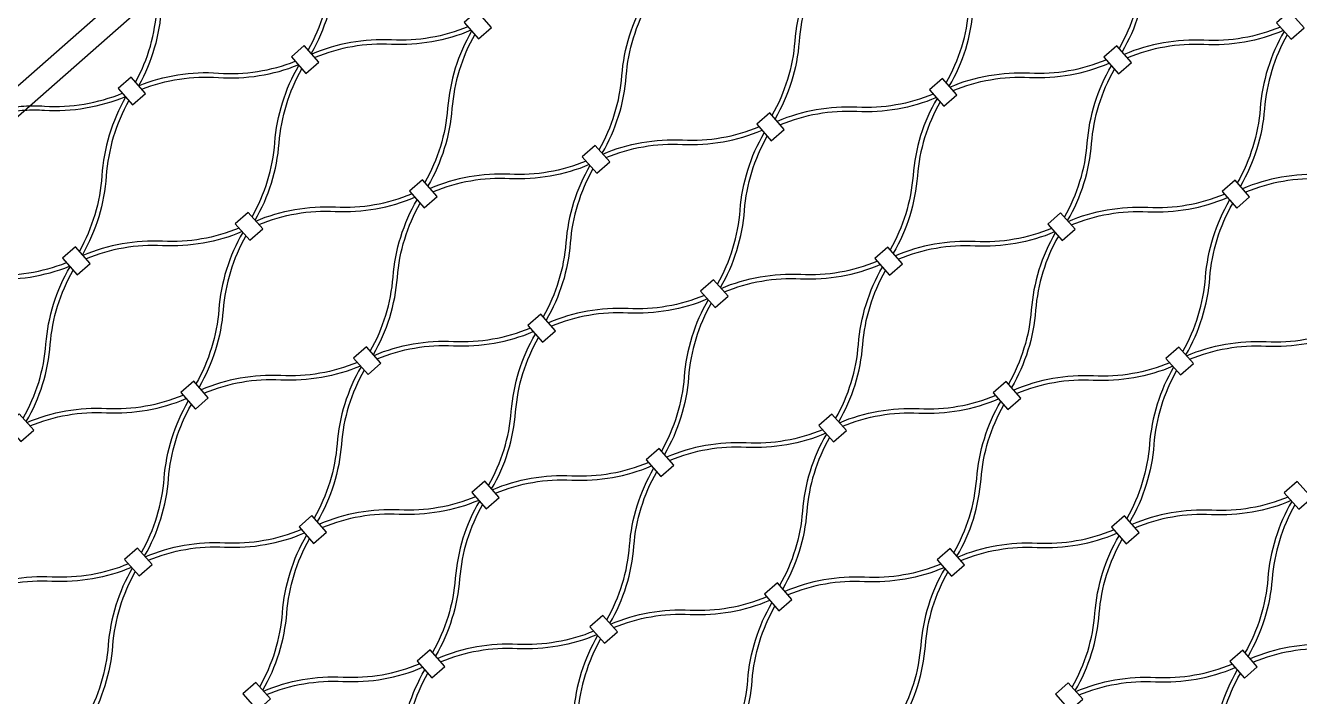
# Model space of a CAD drawing. Header units: millimetres. Extents: x 832728086 to 834530684, y 817551485 to 818349469.
# Drawn here: x 834420688.8 to 834421131.8, y 817819417.3 to 817819650.7 of the extents above; entities that cross this region are included whole.
import ezdxf

# ---------------------------------------------------------------- set-up
doc = ezdxf.new("R2010")
doc.units = ezdxf.units.MM
doc.header["$LTSCALE"] = 100
doc.layers.add('056-Railing-l', color=6, linetype='Continuous', lineweight=25)
doc.layers.add('mesh- l', color=8, linetype='Continuous')

msp = doc.modelspace()

# ---------------------------------------------------------------- linework, layer by layer
at = {"layer": '056-Railing-l'}
for points in [[(834420492.1342, 817819459.0009), (834421490.546, 817820337.6782)], [(834420497.4194, 817819452.9954), (834421495.8313, 817820331.6727)]]:
    msp.add_lwpolyline(points, dxfattribs=at)
at = {"layer": 'mesh- l'}
for points in [[(834420803.2486, 817819695.811, 0.05606721), (834420797.5681, 817819682.5925, 0.05608013), (834420794.9666, 817819668.4424, -0.05502564), (834420792.503, 817819654.8824, -0.05501314), (834420787.1415, 817819642.1861)], [(834421085.3679, 817819695.3537, 0.05643381), (834421079.6763, 817819682.4076, 0.05608633), (834421077.0136, 817819668.5175, -0.05520174), (834421074.4805, 817819655.1764, -0.05548959), (834421069.0829, 817819642.7167)], [(834420804.3212, 817819694.5922, 0.05501314), (834420798.9597, 817819681.8959, 0.05502564), (834420796.4961, 817819668.3359, -0.05608013), (834420793.8946, 817819654.1858, -0.05606721), (834420788.2141, 817819640.9673)], [(834421086.4348, 817819694.1414, 0.05541212), (834421081.0508, 817819681.6933, 0.05509445), (834421078.5236, 817819668.3673, -0.0561917), (834421075.8549, 817819654.4622, -0.05650781), (834421070.1495, 817819641.5048)], [(834421009.0017, 817819630.7621, 0.05541212), (834421014.3857, 817819643.2103, 0.05509445), (834421016.9129, 817819656.5363, -0.0561917), (834421019.5816, 817819670.4414, -0.05650781), (834421025.287, 817819683.3988)], [(834421010.0686, 817819629.5499, 0.05643381), (834421015.7602, 817819642.496, 0.05608633), (834421018.4229, 817819656.3861, -0.05520174), (834421020.956, 817819669.7272, -0.05548959), (834421026.3536, 817819682.1869)], [(834420964.6747, 817819672.0476, 0.05643381), (834420958.9831, 817819659.1016, 0.05608633), (834420956.3204, 817819645.2115, -0.05520174), (834420953.7873, 817819631.8704, -0.05548959), (834420948.3898, 817819619.4107)], [(834420965.7416, 817819670.8354, 0.05541212), (834420960.3576, 817819658.3873, 0.05509445), (834420957.8304, 817819645.0613, -0.0561917), (834420955.1617, 817819631.1562, -0.05650781), (834420949.4563, 817819618.1987)], [(834420727.1059, 817819630.9625, 0.05599537), (834420732.2553, 817819643.514, 0.05505305), (834420734.5169, 817819656.8937, -0.01031828), (834420734.7216, 817819659.5093, -0.01035536), (834420735.0342, 817819662.1142)], [(834420736.8173, 817819663.6835, 0.01408953), (834420736.326, 817819660.2397, 0.01402125), (834420736.0289, 817819656.7737, -0.05610981), (834420733.6387, 817819642.8122, -0.05708383), (834420728.18, 817819629.745)], [(834420888.3085, 817819607.4561, 0.05541212), (834420893.6925, 817819619.9043, 0.05509445), (834420896.2197, 817819633.2302, -0.0561917), (834420898.8884, 817819647.1354, -0.05650781), (834420904.5938, 817819660.0928)], [(834420889.3754, 817819606.2439, 0.05643381), (834420895.067, 817819619.1899, 0.05608633), (834420897.7297, 817819633.0801, -0.05520174), (834420900.2628, 817819646.4211, -0.05548959), (834420905.6604, 817819658.8808)], [(834420842.6839, 817819650.216, -0.05541212), (834420829.6526, 817819646.4574, -0.05509445), (834420816.1135, 817819645.6438, 0.0561917), (834420801.982, 817819644.7635, 0.05650781), (834420788.4047, 817819640.7507)], [(834420843.7508, 817819649.0038, -0.05643381), (834420830.1865, 817819645.0032, -0.05608633), (834420816.0706, 817819644.1269, 0.05520174), (834420802.5158, 817819643.3095, 0.05548959), (834420789.4713, 817819639.5388)], [(834420843.9815, 817819648.7416, 0.05643381), (834420838.2899, 817819635.7956, 0.05608633), (834420835.6272, 817819621.9054, -0.05520174), (834420833.0941, 817819608.5644, -0.05548959), (834420827.6966, 817819596.1047)], [(834420845.0484, 817819647.5294, 0.05541212), (834420839.6645, 817819635.0812, 0.05509445), (834420837.1372, 817819621.7553, -0.0561917), (834420834.4685, 817819607.8501, -0.05650781), (834420828.7632, 817819594.8927)], [(834421125.1908, 817819650.1042, -0.05541212), (834421112.1595, 817819646.3456, -0.05509445), (834421098.6204, 817819645.5319, 0.0561917), (834421084.4889, 817819644.6517, 0.05650781), (834421070.9116, 817819640.6389)], [(834421126.2577, 817819648.892, -0.05643381), (834421112.6934, 817819644.8914, -0.05608633), (834421098.5775, 817819644.0151, 0.05520174), (834421085.0227, 817819643.1976, 0.05548959), (834421071.9782, 817819639.4269)], [(834421126.4884, 817819648.6298, 0.05643381), (834421120.7968, 817819635.6837, 0.05608633), (834421118.1341, 817819621.7936, -0.05520174), (834421115.601, 817819608.4525, -0.05548959), (834421110.2035, 817819595.9928)], [(834421127.5553, 817819647.4175, 0.05541212), (834421122.1714, 817819634.9694, 0.05509445), (834421119.6441, 817819621.6434, -0.0561917), (834421116.9754, 817819607.7383, -0.05650781), (834421111.2701, 817819594.7809)], [(834420728.18, 817819629.745, -0.05708602), (834420741.8297, 817819633.5167, -0.05611313), (834420755.9805, 817819634.1318, 0.0550563), (834420769.5382, 817819634.6924, 0.05599755), (834420782.6373, 817819638.2221)], [(834421010.2994, 817819629.2877, -0.05643381), (834421023.8636, 817819633.2883, -0.05608633), (834421037.9795, 817819634.1646, 0.05520174), (834421051.5343, 817819634.9821, 0.05548959), (834421064.5788, 817819638.7528)], [(834421011.3662, 817819628.0755, -0.05541212), (834421024.3975, 817819631.8341, -0.05509445), (834421037.9366, 817819632.6478, 0.0561917), (834421052.0681, 817819633.528, 0.05650781), (834421065.6454, 817819637.5408)], [(834420729.2527, 817819628.5263, -0.05599755), (834420742.3518, 817819632.056, -0.0550563), (834420755.9095, 817819632.6166, 0.05611313), (834420770.0604, 817819633.2317, 0.05708602), (834420783.71, 817819637.0033)], [(834420767.6153, 817819584.1501, 0.05541212), (834420772.9993, 817819596.5982, 0.05509445), (834420775.5265, 817819609.9242, -0.0561917), (834420778.1952, 817819623.8293, -0.05650781), (834420783.9006, 817819636.7867)], [(834420768.6822, 817819582.9379, 0.05643381), (834420774.3738, 817819595.8839, 0.05608633), (834420777.0365, 817819609.774, -0.05520174), (834420779.5696, 817819623.1151, -0.05548959), (834420784.9672, 817819635.5748)], [(834421050.1223, 817819584.0383, 0.05541212), (834421055.5062, 817819596.4864, 0.05509445), (834421058.0335, 817819609.8124, -0.0561917), (834421060.7021, 817819623.7175, -0.05650781), (834421066.4075, 817819636.6749)], [(834421051.1891, 817819582.826, 0.05643381), (834421056.8807, 817819595.7721, 0.05608633), (834421059.5434, 817819609.6622, -0.05520174), (834421062.0765, 817819623.0033, -0.05548959), (834421067.4741, 817819635.463)], [(834420659.509, 817819606.3034, -0.05860139), (834420663.3161, 817819611.9513, -0.05917135), (834420668.3342, 817819616.5556, -0.02930836), (834420671.2306, 817819618.3942, -0.02849228), (834420674.32, 817819619.8867, -0.02885387), (834420677.6649, 817819621.0526, -0.02749601), (834420681.1201, 817819621.8351, -0.0280161), (834420688.2798, 817819622.6383, -0.02801983), (834420695.4844, 817819622.6359, 0.05502888), (834420709.2462, 817819623.3742, 0.05501523), (834420722.5157, 817819627.0962)], [(834420723.5899, 817819625.8788, -0.05606931), (834420709.7622, 817819621.906, -0.05608344), (834420695.3976, 817819621.1051, 0.02749376), (834420688.4965, 817819621.1146, 0.02749016), (834420681.6362, 817819620.3668, 0.04356081), (834420676.4414, 817819619.0371, 0.04700524), (834420671.5739, 817819616.7953, 0.04659424), (834420667.3521, 817819613.7898, 0.04734182), (834420663.7659, 817819610.0498)], [(834420723.6759, 817819625.7811, 0.05606721), (834420717.9954, 817819612.5626, 0.05608013), (834420715.3939, 817819598.4125, -0.05502564), (834420712.9303, 817819584.8525, -0.05501314), (834420707.5688, 817819572.1562)], [(834420724.7486, 817819624.5623, 0.05501314), (834420719.387, 817819611.866, 0.05502564), (834420716.9235, 817819598.306, -0.05608013), (834420714.3219, 817819584.1558, -0.05606721), (834420708.6414, 817819570.9374)], [(834421004.4976, 817819626.7982, -0.05541212), (834420991.4663, 817819623.0395, -0.05509445), (834420977.9272, 817819622.2259, 0.0561917), (834420963.7957, 817819621.3456, 0.05650781), (834420950.2184, 817819617.3328)], [(834421005.5645, 817819625.586, -0.05643381), (834420992.0002, 817819621.5854, -0.05608633), (834420977.8843, 817819620.7091, 0.05520174), (834420964.3295, 817819619.8916, 0.05548959), (834420951.285, 817819616.1209)], [(834421005.7952, 817819625.3237, 0.05643381), (834421000.1036, 817819612.3777, 0.05608633), (834420997.4409, 817819598.4876, -0.05520174), (834420994.9078, 817819585.1465, -0.05548959), (834420989.5103, 817819572.6868)], [(834421006.8621, 817819624.1115, 0.05541212), (834421001.4782, 817819611.6634, 0.05509445), (834420998.9509, 817819598.3374, -0.0561917), (834420996.2822, 817819584.4323, -0.05650781), (834420990.5769, 817819571.4749)], [(834420889.6062, 817819605.9817, -0.05643381), (834420903.1704, 817819609.9822, -0.05608633), (834420917.2863, 817819610.8586, 0.05520174), (834420930.8411, 817819611.676, 0.05548959), (834420943.8856, 817819615.4467)], [(834420890.673, 817819604.7694, -0.05541212), (834420903.7043, 817819608.5281, -0.05509445), (834420917.2434, 817819609.3417, 0.0561917), (834420931.3749, 817819610.222, 0.05650781), (834420944.9522, 817819614.2348)], [(834420929.4291, 817819560.7322, 0.05541212), (834420934.813, 817819573.1804, 0.05509445), (834420937.3403, 817819586.5063, -0.0561917), (834420940.0089, 817819600.4115, -0.05650781), (834420945.7143, 817819613.3689)], [(834420930.4959, 817819559.52, 0.05643381), (834420936.1875, 817819572.466, 0.05608633), (834420938.8502, 817819586.3562, -0.05520174), (834420941.3833, 817819599.6973, -0.05548959), (834420946.7809, 817819612.157)], [(834420883.8044, 817819603.4922, -0.05541212), (834420870.7731, 817819599.7335, -0.05509445), (834420857.234, 817819598.9199, 0.0561917), (834420843.1025, 817819598.0396, 0.05650781), (834420829.5252, 817819594.0268)], [(834420884.8713, 817819602.2799, -0.05643381), (834420871.307, 817819598.2794, -0.05608633), (834420857.1911, 817819597.4031, 0.05520174), (834420843.6363, 817819596.5856, 0.05548959), (834420830.5918, 817819592.8149)], [(834420885.102, 817819602.0177, 0.05643381), (834420879.4104, 817819589.0717, 0.05608633), (834420876.7477, 817819575.1815, -0.05520174), (834420874.2146, 817819561.8405, -0.05548959), (834420868.8171, 817819549.3808)], [(834421166.3113, 817819603.3803, -0.05541212), (834421153.28, 817819599.6217, -0.05509445), (834421139.7409, 817819598.808, 0.0561917), (834421125.6094, 817819597.9278, 0.05650781), (834421112.0321, 817819593.915)], [(834421167.3782, 817819602.1681, -0.05643381), (834421153.8139, 817819598.1675, -0.05608633), (834421139.698, 817819597.2912, 0.05520174), (834421126.1432, 817819596.4737, 0.05548959), (834421113.0987, 817819592.703)], [(834420886.1689, 817819600.8055, 0.05541212), (834420880.785, 817819588.3574, 0.05509445), (834420878.2577, 817819575.0314, -0.0561917), (834420875.5891, 817819561.1262, -0.05650781), (834420869.8837, 817819548.1688)], [(834420768.913, 817819582.6756, -0.05643381), (834420782.4772, 817819586.6762, -0.05608633), (834420796.5931, 817819587.5525, 0.05520174), (834420810.1479, 817819588.37, 0.05548959), (834420823.1924, 817819592.1407)], [(834420769.9798, 817819581.4634, -0.05541212), (834420783.0111, 817819585.2221, -0.05509445), (834420796.5502, 817819586.0357, 0.0561917), (834420810.6817, 817819586.916, 0.05650781), (834420824.259, 817819590.9288)], [(834420808.7359, 817819537.4262, 0.05541212), (834420814.1198, 817819549.8743, 0.05509445), (834420816.6471, 817819563.2003, -0.0561917), (834420819.3157, 817819577.1054, -0.05650781), (834420825.0211, 817819590.0629)], [(834420809.8027, 817819536.214, 0.05643381), (834420815.4943, 817819549.16, 0.05608633), (834420818.1571, 817819563.0501, -0.05520174), (834420820.6902, 817819576.3912, -0.05548959), (834420826.0877, 817819588.8509)], [(834421051.4199, 817819582.5638, -0.05643381), (834421064.9842, 817819586.5644, -0.05608633), (834421079.1, 817819587.4407, 0.05520174), (834421092.6548, 817819588.2582, 0.05548959), (834421105.6994, 817819592.0289)], [(834421052.4867, 817819581.3516, -0.05541212), (834421065.518, 817819585.1102, -0.05509445), (834421079.0571, 817819585.9239, 0.0561917), (834421093.1886, 817819586.8041, 0.05650781), (834421106.766, 817819590.8169)], [(834421091.2428, 817819537.3144, 0.05541212), (834421096.6267, 817819549.7625, 0.05509445), (834421099.154, 817819563.0885, -0.0561917), (834421101.8226, 817819576.9936, -0.05650781), (834421107.528, 817819589.951)], [(834421092.3096, 817819536.1021, 0.05643381), (834421098.0012, 817819549.0482, 0.05608633), (834421100.664, 817819562.9383, -0.05520174), (834421103.1971, 817819576.2794, -0.05548959), (834421108.5946, 817819588.7391)], [(834420763.1112, 817819580.1861, -0.05541212), (834420750.0799, 817819576.4275, -0.05509445), (834420736.5408, 817819575.6138, 0.0561917), (834420722.4093, 817819574.7336, 0.05650781), (834420708.832, 817819570.7208)], [(834421045.6181, 817819580.0743, -0.05541212), (834421032.5868, 817819576.3156, -0.05509445), (834421019.0478, 817819575.502, 0.0561917), (834421004.9162, 817819574.6218, 0.05650781), (834420991.3389, 817819570.609)], [(834420764.1781, 817819578.9739, -0.05643381), (834420750.6138, 817819574.9733, -0.05608633), (834420736.4979, 817819574.097, 0.05520174), (834420722.9431, 817819573.2795, 0.05548959), (834420709.8986, 817819569.5089)], [(834420764.4089, 817819578.7117, 0.05643381), (834420758.7173, 817819565.7656, 0.05608633), (834420756.0545, 817819551.8755, -0.05520174), (834420753.5214, 817819538.5344, -0.05548959), (834420748.1239, 817819526.0747)], [(834420765.4757, 817819577.4995, 0.05541212), (834420760.0918, 817819565.0513, 0.05509445), (834420757.5645, 817819551.7254, -0.0561917), (834420754.8959, 817819537.8202, -0.05650781), (834420749.1905, 817819524.8628)], [(834421046.685, 817819578.8621, -0.05643381), (834421033.1207, 817819574.8615, -0.05608633), (834421019.0048, 817819573.9852, 0.05520174), (834421005.45, 817819573.1677, 0.05548959), (834420992.4055, 817819569.397)], [(834421046.9158, 817819578.5999, 0.05643381), (834421041.2242, 817819565.6538, 0.05608633), (834421038.5614, 817819551.7637, -0.05520174), (834421036.0283, 817819538.4226, -0.05548959), (834421030.6308, 817819525.9629)], [(834421047.9826, 817819577.3876, 0.05541212), (834421042.5987, 817819564.9395, 0.05509445), (834421040.0714, 817819551.6135, -0.0561917), (834421037.4028, 817819537.7084, -0.05650781), (834421031.6974, 817819524.751)], [(834420648.6074, 817819559.7151, -0.05708602), (834420662.257, 817819563.4868, -0.05611313), (834420676.4079, 817819564.1018, 0.0550563), (834420689.9655, 817819564.6625, 0.05599755), (834420703.0647, 817819568.1922)], [(834420649.68, 817819558.4963, -0.05599755), (834420662.7792, 817819562.0261, -0.0550563), (834420676.3368, 817819562.5867, 0.05611313), (834420690.4877, 817819563.2017, 0.05708602), (834420704.1373, 817819566.9734)], [(834420688.0427, 817819514.1202, 0.05541212), (834420693.4266, 817819526.5683, 0.05509445), (834420695.9539, 817819539.8943, -0.0561917), (834420698.6225, 817819553.7994, -0.05650781), (834420704.3279, 817819566.7568)], [(834420930.7267, 817819559.2578, -0.05643381), (834420944.291, 817819563.2584, -0.05608633), (834420958.4068, 817819564.1347, 0.05520174), (834420971.9616, 817819564.9521, 0.05548959), (834420985.0062, 817819568.7228)], [(834420931.7935, 817819558.0456, -0.05541212), (834420944.8249, 817819561.8042, -0.05509445), (834420958.3639, 817819562.6178, 0.0561917), (834420972.4954, 817819563.4981, 0.05650781), (834420986.0728, 817819567.5109)], [(834420970.5496, 817819514.0083, 0.05541212), (834420975.9335, 817819526.4565, 0.05509445), (834420978.4608, 817819539.7824, -0.0561917), (834420981.1294, 817819553.6876, -0.05650781), (834420986.8348, 817819566.645)], [(834420689.1095, 817819512.9079, 0.05643381), (834420694.8011, 817819525.854, 0.05608633), (834420697.4639, 817819539.7441, -0.05520174), (834420699.997, 817819553.0852, -0.05548959), (834420705.3945, 817819565.5449)], [(834420971.6164, 817819512.7961, 0.05643381), (834420977.308, 817819525.7422, 0.05608633), (834420979.9708, 817819539.6323, -0.05520174), (834420982.5039, 817819552.9734, -0.05548959), (834420987.9014, 817819565.4331)], [(834420924.925, 817819556.7683, -0.05541212), (834420911.8936, 817819553.0096, -0.05509445), (834420898.3546, 817819552.196, 0.0561917), (834420884.223, 817819551.3157, 0.05650781), (834420870.6457, 817819547.3029)], [(834420925.9918, 817819555.556, -0.05643381), (834420912.4275, 817819551.5555, -0.05608633), (834420898.3116, 817819550.6792, 0.05520174), (834420884.7568, 817819549.8617, 0.05548959), (834420871.7123, 817819546.091)], [(834420926.2226, 817819555.2938, 0.05643381), (834420920.531, 817819542.3478, 0.05608633), (834420917.8682, 817819528.4577, -0.05520174), (834420915.3351, 817819515.1166, -0.05548959), (834420909.9376, 817819502.6569)], [(834420927.2894, 817819554.0816, 0.05541212), (834420921.9055, 817819541.6335, 0.05509445), (834420919.3782, 817819528.3075, -0.0561917), (834420916.7096, 817819514.4024, -0.05650781), (834420911.0042, 817819501.4449)], [(834420810.0335, 817819535.9518, -0.05643381), (834420823.5978, 817819539.9523, -0.05608633), (834420837.7136, 817819540.8286, 0.05520174), (834420851.2684, 817819541.6461, 0.05548959), (834420864.313, 817819545.4168)], [(834421092.5404, 817819535.8399, -0.05643381), (834421106.1047, 817819539.8405, -0.05608633), (834421120.2206, 817819540.7168, 0.05520174), (834421133.7754, 817819541.5343, 0.05548959), (834421146.8199, 817819545.305)], [(834420811.1003, 817819534.7395, -0.05541212), (834420824.1317, 817819538.4982, -0.05509445), (834420837.6707, 817819539.3118, 0.0561917), (834420851.8022, 817819540.1921, 0.05650781), (834420865.3796, 817819544.2049)], [(834420849.8564, 817819490.7023, 0.05541212), (834420855.2403, 817819503.1504, 0.05509445), (834420857.7676, 817819516.4764, -0.0561917), (834420860.4362, 817819530.3816, -0.05650781), (834420866.1416, 817819543.339)], [(834420850.9232, 817819489.4901, 0.05643381), (834420856.6148, 817819502.4361, 0.05608633), (834420859.2776, 817819516.3263, -0.05520174), (834420861.8107, 817819529.6673, -0.05548959), (834420867.2082, 817819542.127)], [(834421093.6073, 817819534.6277, -0.05541212), (834421106.6386, 817819538.3864, -0.05509445), (834421120.1776, 817819539.2, 0.0561917), (834421134.3092, 817819540.0802, 0.05650781), (834421147.8865, 817819544.093)], [(834420804.2318, 817819533.4622, -0.05541212), (834420791.2004, 817819529.7036, -0.05509445), (834420777.6614, 817819528.89, 0.0561917), (834420763.5298, 817819528.0097, 0.05650781), (834420749.9525, 817819523.9969)], [(834420805.2986, 817819532.25, -0.05643381), (834420791.7343, 817819528.2494, -0.05608633), (834420777.6184, 817819527.3731, 0.05520174), (834420764.0636, 817819526.5557, 0.05548959), (834420751.0191, 817819522.785)], [(834420805.5294, 817819531.9878, 0.05643381), (834420799.8378, 817819519.0418, 0.05608633), (834420797.175, 817819505.1516, -0.05520174), (834420794.6419, 817819491.8106, -0.05548959), (834420789.2444, 817819479.3509)], [(834421086.7387, 817819533.3504, -0.05541212), (834421073.7074, 817819529.5918, -0.05509445), (834421060.1683, 817819528.7781, 0.0561917), (834421046.0368, 817819527.8979, 0.05650781), (834421032.4594, 817819523.8851)], [(834421087.8055, 817819532.1382, -0.05643381), (834421074.2412, 817819528.1376, -0.05608633), (834421060.1254, 817819527.2613, 0.05520174), (834421046.5706, 817819526.4438, 0.05548959), (834421033.526, 817819522.6731)], [(834421088.0363, 817819531.876, 0.05643381), (834421082.3447, 817819518.9299, 0.05608633), (834421079.682, 817819505.0398, -0.05520174), (834421077.1489, 817819491.6987, -0.05548959), (834421071.7513, 817819479.239)], [(834420806.5962, 817819530.7756, 0.05541212), (834420801.2123, 817819518.3274, 0.05509445), (834420798.685, 817819505.0015, -0.0561917), (834420796.0164, 817819491.0963, -0.05650781), (834420790.311, 817819478.1389)], [(834421089.1031, 817819530.6637, 0.05541212), (834421083.7192, 817819518.2156, 0.05509445), (834421081.1919, 817819504.8896, -0.0561917), (834421078.5233, 817819490.9845, -0.05650781), (834421072.8179, 817819478.0271)], [(834420689.3403, 817819512.6457, -0.05643381), (834420702.9046, 817819516.6463, -0.05608633), (834420717.0204, 817819517.5226, 0.05520174), (834420730.5752, 817819518.3401, 0.05548959), (834420743.6198, 817819522.1108)], [(834420690.4071, 817819511.4335, -0.05541212), (834420703.4385, 817819515.1922, -0.05509445), (834420716.9775, 817819516.0058, 0.0561917), (834420731.109, 817819516.886, 0.05650781), (834420744.6864, 817819520.8988)], [(834420729.1632, 817819467.3963, 0.05541212), (834420734.5471, 817819479.8444, 0.05509445), (834420737.0744, 817819493.1704, -0.0561917), (834420739.743, 817819507.0755, -0.05650781), (834420745.4484, 817819520.0329)], [(834420730.23, 817819466.1841, 0.05643381), (834420735.9216, 817819479.1301, 0.05608633), (834420738.5844, 817819493.0202, -0.05520174), (834420741.1175, 817819506.3613, -0.05548959), (834420746.515, 817819518.821)], [(834420971.8472, 817819512.5339, -0.05643381), (834420985.4115, 817819516.5345, -0.05608633), (834420999.5274, 817819517.4108, 0.05520174), (834421013.0822, 817819518.2283, 0.05548959), (834421026.1267, 817819521.999)], [(834420972.9141, 817819511.3217, -0.05541212), (834420985.9454, 817819515.0803, -0.05509445), (834420999.4844, 817819515.894, 0.0561917), (834421013.616, 817819516.7742, 0.05650781), (834421027.1933, 817819520.787)], [(834421011.6701, 817819467.2845, 0.05541212), (834421017.054, 817819479.7326, 0.05509445), (834421019.5813, 817819493.0586, -0.0561917), (834421022.25, 817819506.9637, -0.05650781), (834421027.9553, 817819519.9211)], [(834421012.737, 817819466.0722, 0.05643381), (834421018.4286, 817819479.0183, 0.05608633), (834421021.0913, 817819492.9084, -0.05520174), (834421023.6244, 817819506.2495, -0.05548959), (834421029.0219, 817819518.7092)], [(834420966.0455, 817819510.0444, -0.05541212), (834420953.0142, 817819506.2857, -0.05509445), (834420939.4751, 817819505.4721, 0.0561917), (834420925.3436, 817819504.5918, 0.05650781), (834420911.7662, 817819500.579)], [(834420967.1123, 817819508.8322, -0.05643381), (834420953.548, 817819504.8316, -0.05608633), (834420939.4322, 817819503.9553, 0.05520174), (834420925.8774, 817819503.1378, 0.05548959), (834420912.8328, 817819499.3671)], [(834420967.3431, 817819508.5699, 0.05643381), (834420961.6515, 817819495.6239, 0.05608633), (834420958.9888, 817819481.7338, -0.05520174), (834420956.4557, 817819468.3927, -0.05548959), (834420951.0581, 817819455.933)], [(834420968.4099, 817819507.3577, 0.05541212), (834420963.026, 817819494.9096, 0.05509445), (834420960.4987, 817819481.5836, -0.0561917), (834420957.8301, 817819467.6785, -0.05650781), (834420952.1247, 817819454.7211)], [(834420851.154, 817819489.2279, -0.05643381), (834420864.7183, 817819493.2284, -0.05608633), (834420878.8342, 817819494.1048, 0.05520174), (834420892.389, 817819494.9222, 0.05548959), (834420905.4335, 817819498.6929)], [(834420852.2209, 817819488.0156, -0.05541212), (834420865.2522, 817819491.7743, -0.05509445), (834420878.7913, 817819492.5879, 0.0561917), (834420892.9228, 817819493.4682, 0.05650781), (834420906.5001, 817819497.481)], [(834420890.9769, 817819443.9784, 0.05541212), (834420896.3608, 817819456.4266, 0.05509445), (834420898.8881, 817819469.7525, -0.0561917), (834420901.5568, 817819483.6577, -0.05650781), (834420907.2621, 817819496.6151)], [(834420892.0438, 817819442.7662, 0.05643381), (834420897.7354, 817819455.7122, 0.05608633), (834420900.3981, 817819469.6024, -0.05520174), (834420902.9312, 817819482.9434, -0.05548959), (834420908.3287, 817819495.4031)], [(834420845.3523, 817819486.7384, -0.05541212), (834420832.321, 817819482.9797, -0.05509445), (834420818.7819, 817819482.1661, 0.0561917), (834420804.6504, 817819481.2858, 0.05650781), (834420791.0731, 817819477.273)], [(834420846.4191, 817819485.5261, -0.05643381), (834420832.8548, 817819481.5256, -0.05608633), (834420818.739, 817819480.6492, 0.05520174), (834420805.1842, 817819479.8318, 0.05548959), (834420792.1396, 817819476.0611)], [(834420846.6499, 817819485.2639, 0.05643381), (834420840.9583, 817819472.3179, 0.05608633), (834420838.2956, 817819458.4277, -0.05520174), (834420835.7625, 817819445.0867, -0.05548959), (834420830.3649, 817819432.627)], [(834420847.7167, 817819484.0517, 0.05541212), (834420842.3328, 817819471.6036, 0.05509445), (834420839.8055, 817819458.2776, -0.0561917), (834420837.1369, 817819444.3724, -0.05650781), (834420831.4315, 817819431.415)], [(834421127.8592, 817819486.6265, -0.05541212), (834421114.8279, 817819482.8679, -0.05509445), (834421101.2888, 817819482.0542, 0.0561917), (834421087.1573, 817819481.174, 0.05650781), (834421073.58, 817819477.1612)], [(834421128.926, 817819485.4143, -0.05643381), (834421115.3618, 817819481.4137, -0.05608633), (834421101.2459, 817819480.5374, 0.05520174), (834421087.6911, 817819479.7199, 0.05548959), (834421074.6466, 817819475.9492)], [(834421129.1568, 817819485.1521, 0.05643381), (834421123.4652, 817819472.206, 0.05608633), (834421120.8025, 817819458.3159, -0.05520174), (834421118.2694, 817819444.9748, -0.05548959), (834421112.8718, 817819432.5151)], [(834421130.2237, 817819483.9399, 0.05541212), (834421124.8397, 817819471.4917, 0.05509445), (834421122.3125, 817819458.1658, -0.0561917), (834421119.6438, 817819444.2606, -0.05650781), (834421113.9384, 817819431.3032)], [(834420730.4608, 817819465.9218, -0.05643381), (834420744.0251, 817819469.9224, -0.05608633), (834420758.141, 817819470.7987, 0.05520174), (834420771.6958, 817819471.6162, 0.05548959), (834420784.7403, 817819475.3869)], [(834420731.5277, 817819464.7096, -0.05541212), (834420744.559, 817819468.4683, -0.05509445), (834420758.0981, 817819469.2819, 0.0561917), (834420772.2296, 817819470.1622, 0.05650781), (834420785.8069, 817819474.175)], [(834421012.9677, 817819465.81, -0.05643381), (834421026.532, 817819469.8106, -0.05608633), (834421040.6479, 817819470.6869, 0.05520174), (834421054.2027, 817819471.5044, 0.05548959), (834421067.2472, 817819475.2751)], [(834421014.0346, 817819464.5978, -0.05541212), (834421027.0659, 817819468.3564, -0.05509445), (834421040.605, 817819469.1701, 0.0561917), (834421054.7365, 817819470.0503, 0.05650781), (834421068.3138, 817819474.0631)], [(834420770.2837, 817819420.6724, 0.05541212), (834420775.6676, 817819433.1205, 0.05509445), (834420778.1949, 817819446.4465, -0.0561917), (834420780.8636, 817819460.3516, -0.05650781), (834420786.5689, 817819473.3091)], [(834420771.3506, 817819419.4602, 0.05643381), (834420777.0422, 817819432.4062, 0.05608633), (834420779.7049, 817819446.2963, -0.05520174), (834420782.238, 817819459.6374, -0.05548959), (834420787.6355, 817819472.0971)], [(834421052.7906, 817819420.5606, 0.05541212), (834421058.1746, 817819433.0087, 0.05509445), (834421060.7018, 817819446.3347, -0.0561917), (834421063.3705, 817819460.2398, -0.05650781), (834421069.0759, 817819473.1972)], [(834421053.8575, 817819419.3483, 0.05643381), (834421059.5491, 817819432.2944, 0.05608633), (834421062.2118, 817819446.1845, -0.05520174), (834421064.7449, 817819459.5256, -0.05548959), (834421070.1424, 817819471.9853)], [(834420724.6591, 817819463.4323, -0.05541212), (834420711.6278, 817819459.6737, -0.05509445), (834420698.0887, 817819458.86, 0.0561917), (834420683.9572, 817819457.9798, 0.05650781), (834420670.3799, 817819453.967)], [(834420725.7259, 817819462.2201, -0.05643381), (834420712.1616, 817819458.2195, -0.05608633), (834420698.0458, 817819457.3432, 0.05520174), (834420684.491, 817819456.5257, 0.05548959), (834420671.4464, 817819452.755)], [(834420725.9567, 817819461.9579, 0.05643381), (834420720.2651, 817819449.0118, 0.05608633), (834420717.6024, 817819435.1217, -0.05520174), (834420715.0693, 817819421.7806, -0.05548959), (834420709.6717, 817819409.3209)], [(834420727.0235, 817819460.7457, 0.05541212), (834420721.6396, 817819448.2975, 0.05509445), (834420719.1123, 817819434.9716, -0.0561917), (834420716.4437, 817819421.0664, -0.05650781), (834420710.7383, 817819408.109)], [(834421007.166, 817819463.3205, -0.05541212), (834420994.1347, 817819459.5618, -0.05509445), (834420980.5956, 817819458.7482, 0.0561917), (834420966.4641, 817819457.868, 0.05650781), (834420952.8868, 817819453.8552)], [(834421008.2328, 817819462.1083, -0.05643381), (834420994.6686, 817819458.1077, -0.05608633), (834420980.5527, 817819457.2314, 0.05520174), (834420966.9979, 817819456.4139, 0.05548959), (834420953.9534, 817819452.6432)], [(834421008.4636, 817819461.8461, 0.05643381), (834421002.772, 817819448.9, 0.05608633), (834421000.1093, 817819435.0099, -0.05520174), (834420997.5762, 817819421.6688, -0.05548959), (834420992.1786, 817819409.2091)], [(834421009.5305, 817819460.6338, 0.05541212), (834421004.1465, 817819448.1857, 0.05509445), (834421001.6193, 817819434.8597, -0.0561917), (834420998.9506, 817819420.9546, -0.05650781), (834420993.2452, 817819407.9972)], [(834420892.2745, 817819442.504, -0.05643381), (834420905.8388, 817819446.5046, -0.05608633), (834420919.9547, 817819447.3809, 0.05520174), (834420933.5095, 817819448.1983, 0.05548959), (834420946.554, 817819451.969)], [(834420893.3414, 817819441.2918, -0.05541212), (834420906.3727, 817819445.0504, -0.05509445), (834420919.9118, 817819445.864, 0.0561917), (834420934.0433, 817819446.7443, 0.05650781), (834420947.6206, 817819450.7571)], [(834420932.0974, 817819397.2545, 0.05541212), (834420937.4814, 817819409.7027, 0.05509445), (834420940.0086, 817819423.0286, -0.0561917), (834420942.6773, 817819436.9338, -0.05650781), (834420948.3827, 817819449.8912)], [(834420933.1643, 817819396.0423, 0.05643381), (834420938.8559, 817819408.9884, 0.05608633), (834420941.5186, 817819422.8785, -0.05520174), (834420944.0517, 817819436.2196, -0.05548959), (834420949.4493, 817819448.6793)], [(834420886.4728, 817819440.0145, -0.05541212), (834420873.4415, 817819436.2558, -0.05509445), (834420859.9024, 817819435.4422, 0.0561917), (834420845.7709, 817819434.5619, 0.05650781), (834420832.1936, 817819430.5491)], [(834420887.5396, 817819438.8022, -0.05643381), (834420873.9754, 817819434.8017, -0.05608633), (834420859.8595, 817819433.9254, 0.05520174), (834420846.3047, 817819433.1079, 0.05548959), (834420833.2602, 817819429.3372)], [(834420887.7704, 817819438.54, 0.05643381), (834420882.0788, 817819425.594, 0.05608633), (834420879.4161, 817819411.7039, -0.05520174), (834420876.883, 817819398.3628, -0.05548959), (834420871.4854, 817819385.9031)], [(834421168.9797, 817819439.9026, -0.05541212), (834421155.9484, 817819436.144, -0.05509445), (834421142.4093, 817819435.3304, 0.0561917), (834421128.2778, 817819434.4501, 0.05650781), (834421114.7005, 817819430.4373)], [(834421170.0466, 817819438.6904, -0.05643381), (834421156.4823, 817819434.6898, -0.05608633), (834421142.3664, 817819433.8135, 0.05520174), (834421128.8116, 817819432.9961, 0.05548959), (834421115.7671, 817819429.2254)], [(834420888.8373, 817819437.3278, 0.05541212), (834420883.4533, 817819424.8797, 0.05509445), (834420880.9261, 817819411.5537, -0.0561917), (834420878.2574, 817819397.6486, -0.05650781), (834420872.552, 817819384.6911)], [(834420771.5813, 817819419.198, -0.05643381), (834420785.1456, 817819423.1985, -0.05608633), (834420799.2615, 817819424.0748, 0.05520174), (834420812.8163, 817819424.8923, 0.05548959), (834420825.8608, 817819428.663)], [(834420772.6482, 817819417.9857, -0.05541212), (834420785.6795, 817819421.7444, -0.05509445), (834420799.2186, 817819422.558, 0.0561917), (834420813.3501, 817819423.4383, 0.05650781), (834420826.9274, 817819427.4511)], [(834420811.4042, 817819373.9485, 0.05541212), (834420816.7882, 817819386.3966, 0.05509445), (834420819.3154, 817819399.7226, -0.0561917), (834420821.9841, 817819413.6278, -0.05650781), (834420827.6895, 817819426.5852)], [(834420812.4711, 817819372.7363, 0.05643381), (834420818.1627, 817819385.6823, 0.05608633), (834420820.8254, 817819399.5725, -0.05520174), (834420823.3585, 817819412.9135, -0.05548959), (834420828.7561, 817819425.3732)], [(834421054.0882, 817819419.0861, -0.05643381), (834421067.6525, 817819423.0867, -0.05608633), (834421081.7684, 817819423.963, 0.05520174), (834421095.3232, 817819424.7805, 0.05548959), (834421108.3677, 817819428.5512)], [(834421055.1551, 817819417.8739, -0.05541212), (834421068.1864, 817819421.6326, -0.05509445), (834421081.7255, 817819422.4462, 0.0561917), (834421095.857, 817819423.3264, 0.05650781), (834421109.4343, 817819427.3392)], [(834421093.9111, 817819373.8367, 0.05541212), (834421099.2951, 817819386.2848, 0.05509445), (834421101.8223, 817819399.6108, -0.0561917), (834421104.491, 817819413.5159, -0.05650781), (834421110.1964, 817819426.4733)], [(834421094.978, 817819372.6245, 0.05643381), (834421100.6696, 817819385.5705, 0.05608633), (834421103.3323, 817819399.4606, -0.05520174), (834421105.8654, 817819412.8017, -0.05548959), (834421111.263, 817819425.2614)]]:
    msp.add_lwpolyline(points, format="xyb", dxfattribs=at)
for points in [[(834420850.9023, 817819649.9596), (834420845.8382, 817819655.7138), (834420841.3341, 817819651.7498), (834420846.3982, 817819645.9956)], [(834421133.4093, 817819649.8477), (834421128.3451, 817819655.602), (834421123.841, 817819651.638), (834421128.9051, 817819645.8838)], [(834420790.8594, 817819637.9615), (834420785.7952, 817819643.7158), (834420781.2911, 817819639.7518), (834420786.3553, 817819633.9976)], [(834420790.8594, 817819637.9615), (834420785.7952, 817819643.7158), (834420781.2911, 817819639.7518), (834420786.3553, 817819633.9976)], [(834421073.3663, 817819637.8497), (834421068.3021, 817819643.6039), (834421063.798, 817819639.64), (834421068.8622, 817819633.8857)], [(834420730.5989, 817819626.9966), (834420725.5348, 817819632.7508), (834420721.0307, 817819628.7868), (834420726.0948, 817819623.0326)], [(834421012.7161, 817819626.5417), (834421007.6519, 817819632.2959), (834421003.1478, 817819628.332), (834421008.2119, 817819622.5777)], [(834420952.6731, 817819614.5437), (834420947.6089, 817819620.2979), (834420943.1048, 817819616.334), (834420948.169, 817819610.5797)], [(834420892.0229, 817819603.2357), (834420886.9587, 817819608.9899), (834420882.4546, 817819605.0259), (834420887.5187, 817819599.2717)], [(834420831.9799, 817819591.2376), (834420826.9157, 817819596.9919), (834420822.4116, 817819593.0279), (834420827.4758, 817819587.2737)], [(834420831.9799, 817819591.2376), (834420826.9157, 817819596.9919), (834420822.4116, 817819593.0279), (834420827.4758, 817819587.2737)], [(834421114.4868, 817819591.1258), (834421109.4226, 817819596.8801), (834421104.9185, 817819592.9161), (834421109.9827, 817819587.1619)], [(834420771.3297, 817819579.9296), (834420766.2655, 817819585.6839), (834420761.7614, 817819581.7199), (834420766.8255, 817819575.9657)], [(834421053.8366, 817819579.8178), (834421048.7724, 817819585.572), (834421044.2683, 817819581.6081), (834421049.3325, 817819575.8538)], [(834420711.2867, 817819567.9316), (834420706.2225, 817819573.6859), (834420701.7184, 817819569.7219), (834420706.7826, 817819563.9677)], [(834420711.2867, 817819567.9316), (834420706.2225, 817819573.6859), (834420701.7184, 817819569.7219), (834420706.7826, 817819563.9677)], [(834420993.7936, 817819567.8198), (834420988.7294, 817819573.574), (834420984.2253, 817819569.6101), (834420989.2895, 817819563.8558)], [(834420933.1434, 817819556.5118), (834420928.0792, 817819562.266), (834420923.5751, 817819558.3021), (834420928.6393, 817819552.5478)], [(834420873.1004, 817819544.5138), (834420868.0362, 817819550.268), (834420863.5321, 817819546.304), (834420868.5963, 817819540.5498)], [(834420812.4502, 817819533.2057), (834420807.386, 817819538.96), (834420802.8819, 817819534.996), (834420807.9461, 817819529.2418)], [(834420812.4502, 817819533.2057), (834420807.386, 817819538.96), (834420802.8819, 817819534.996), (834420807.9461, 817819529.2418)], [(834421094.9571, 817819533.0939), (834421089.8929, 817819538.8482), (834421085.3888, 817819534.8842), (834421090.453, 817819529.13)], [(834420752.4072, 817819521.2077), (834420747.3431, 817819526.962), (834420742.8389, 817819522.998), (834420747.9031, 817819517.2438)], [(834420752.4072, 817819521.2077), (834420747.3431, 817819526.962), (834420742.8389, 817819522.998), (834420747.9031, 817819517.2438)], [(834421034.9141, 817819521.0959), (834421029.85, 817819526.8501), (834421025.3459, 817819522.8862), (834421030.41, 817819517.1319)], [(834420691.757, 817819509.8997), (834420686.6928, 817819515.654), (834420682.1887, 817819511.69), (834420687.2529, 817819505.9358)], [(834420974.2639, 817819509.7879), (834420969.1997, 817819515.5421), (834420964.6956, 817819511.5782), (834420969.7598, 817819505.8239)], [(834420914.2209, 817819497.7899), (834420909.1568, 817819503.5441), (834420904.6527, 817819499.5801), (834420909.7168, 817819493.8259)], [(834420853.5707, 817819486.4819), (834420848.5065, 817819492.2361), (834420844.0024, 817819488.2721), (834420849.0666, 817819482.5179)], [(834420853.5707, 817819486.4819), (834420848.5065, 817819492.2361), (834420844.0024, 817819488.2721), (834420849.0666, 817819482.5179)], [(834421136.0776, 817819486.37), (834421131.0135, 817819492.1243), (834421126.5093, 817819488.1603), (834421131.5735, 817819482.4061)], [(834420793.5277, 817819474.4838), (834420788.4636, 817819480.2381), (834420783.9595, 817819476.2741), (834420789.0236, 817819470.5199)], [(834421076.0346, 817819474.372), (834421070.9705, 817819480.1262), (834421066.4664, 817819476.1623), (834421071.5305, 817819470.4081)], [(834420732.8775, 817819463.1758), (834420727.8133, 817819468.9301), (834420723.3092, 817819464.9661), (834420728.3734, 817819459.2119)], [(834421015.3844, 817819463.064), (834421010.3203, 817819468.8182), (834421005.8161, 817819464.8543), (834421010.8803, 817819459.1)], [(834420955.3414, 817819451.066), (834420950.2773, 817819456.8202), (834420945.7732, 817819452.8563), (834420950.8373, 817819447.102)], [(834420894.6912, 817819439.758), (834420889.6271, 817819445.5122), (834420885.1229, 817819441.5483), (834420890.1871, 817819435.794)], [(834420894.6912, 817819439.758), (834420889.6271, 817819445.5122), (834420885.1229, 817819441.5483), (834420890.1871, 817819435.794)], [(834420834.6483, 817819427.76), (834420829.5841, 817819433.5142), (834420825.08, 817819429.5502), (834420830.1441, 817819423.796)], [(834421117.1552, 817819427.6481), (834421112.091, 817819433.4024), (834421107.5869, 817819429.4384), (834421112.6511, 817819423.6842)], [(834420773.998, 817819416.4519), (834420768.9339, 817819422.2062), (834420764.4298, 817819418.2422), (834420769.4939, 817819412.488)], [(834421056.5049, 817819416.3401), (834421051.4408, 817819422.0943), (834421046.9367, 817819418.1304), (834421052.0008, 817819412.3762)]]:
    msp.add_lwpolyline(points, close=True, dxfattribs=at)
for points in [[(834421068.3021, 817819643.6039), (834421063.798, 817819639.64)], [(834421073.3663, 817819637.8497), (834421068.3021, 817819643.6039)], [(834421063.798, 817819639.64), (834421068.8622, 817819633.8857)], [(834421068.8622, 817819633.8857), (834421073.3663, 817819637.8497)], [(834420947.6089, 817819620.2979), (834420943.1048, 817819616.334)], [(834420952.6731, 817819614.5437), (834420947.6089, 817819620.2979)], [(834420943.1048, 817819616.334), (834420948.169, 817819610.5797)], [(834420948.169, 817819610.5797), (834420952.6731, 817819614.5437)], [(834421109.4226, 817819596.8801), (834421104.9185, 817819592.9161)], [(834421114.4868, 817819591.1258), (834421109.4226, 817819596.8801)], [(834421104.9185, 817819592.9161), (834421109.9827, 817819587.1619)], [(834421109.9827, 817819587.1619), (834421114.4868, 817819591.1258)], [(834420988.7294, 817819573.574), (834420984.2253, 817819569.6101)], [(834420993.7936, 817819567.8198), (834420988.7294, 817819573.574)], [(834420984.2253, 817819569.6101), (834420989.2895, 817819563.8558)], [(834420989.2895, 817819563.8558), (834420993.7936, 817819567.8198)], [(834420868.0362, 817819550.268), (834420863.5321, 817819546.304)], [(834420873.1004, 817819544.5138), (834420868.0362, 817819550.268)], [(834420863.5321, 817819546.304), (834420868.5963, 817819540.5498)], [(834420868.5963, 817819540.5498), (834420873.1004, 817819544.5138)], [(834421029.85, 817819526.8501), (834421025.3459, 817819522.8862)], [(834421034.9141, 817819521.0959), (834421029.85, 817819526.8501)], [(834421025.3459, 817819522.8862), (834421030.41, 817819517.1319)], [(834421030.41, 817819517.1319), (834421034.9141, 817819521.0959)], [(834420909.1568, 817819503.5441), (834420904.6527, 817819499.5801)], [(834420914.2209, 817819497.7899), (834420909.1568, 817819503.5441)], [(834420904.6527, 817819499.5801), (834420909.7168, 817819493.8259)], [(834420909.7168, 817819493.8259), (834420914.2209, 817819497.7899)], [(834420788.4636, 817819480.2381), (834420783.9595, 817819476.2741)], [(834420793.5277, 817819474.4838), (834420788.4636, 817819480.2381)], [(834421070.9705, 817819480.1262), (834421066.4664, 817819476.1623)], [(834421076.0346, 817819474.372), (834421070.9705, 817819480.1262)], [(834420783.9595, 817819476.2741), (834420789.0236, 817819470.5199)], [(834420789.0236, 817819470.5199), (834420793.5277, 817819474.4838)], [(834421066.4664, 817819476.1623), (834421071.5305, 817819470.4081)], [(834421071.5305, 817819470.4081), (834421076.0346, 817819474.372)], [(834420950.2773, 817819456.8202), (834420945.7732, 817819452.8563)], [(834420955.3414, 817819451.066), (834420950.2773, 817819456.8202)], [(834420945.7732, 817819452.8563), (834420950.8373, 817819447.102)], [(834420950.8373, 817819447.102), (834420955.3414, 817819451.066)], [(834420829.5841, 817819433.5142), (834420825.08, 817819429.5502)], [(834420825.08, 817819429.5502), (834420830.1441, 817819423.796)], [(834420834.6483, 817819427.76), (834420829.5841, 817819433.5142)], [(834421112.091, 817819433.4024), (834421107.5869, 817819429.4384)], [(834421107.5869, 817819429.4384), (834421112.6511, 817819423.6842)], [(834421117.1552, 817819427.6481), (834421112.091, 817819433.4024)], [(834420830.1441, 817819423.796), (834420834.6483, 817819427.76)], [(834421112.6511, 817819423.6842), (834421117.1552, 817819427.6481)]]:
    msp.add_lwpolyline(points, dxfattribs=at)

doc.saveas('drawing.dxf')
